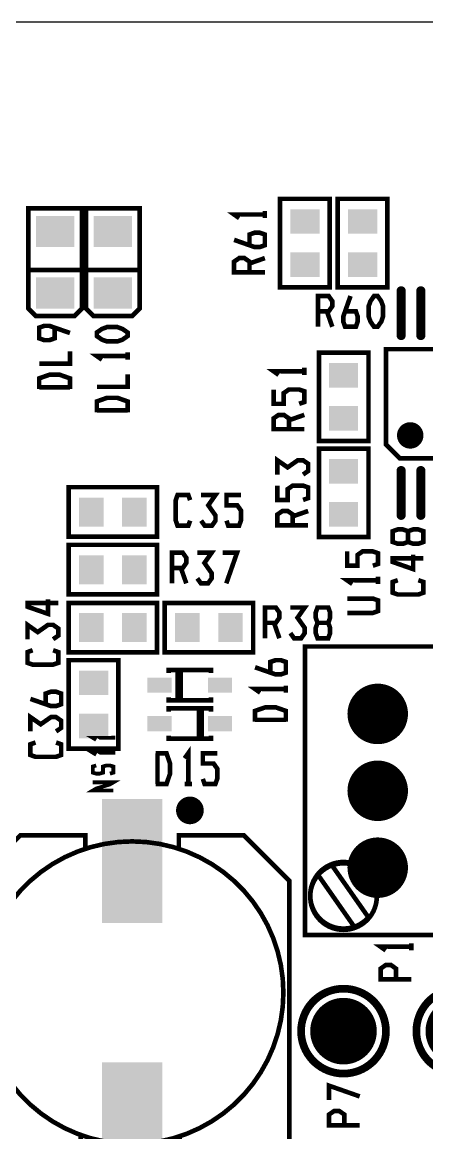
# Model space of a CAD drawing. Extents: x -122 to 131, y -4 to 64.
# Drawn here: x -100.43 to -87.06, y 27.15 to 63.84 of the extents above; entities that cross this region are included whole.
import ezdxf

# ---------------------------------------------------------------- set-up
doc = ezdxf.new("R2010")
doc.units = 0
doc.header["$MEASUREMENT"] = 0
doc.layers.get('0').update_dxf_attribs({"linetype": 'CONTINUOUS'})
for name, color, linetype in [('22-302-0_DRD', 7, 'CONTINUOUS'), ('22-302-0_SMT', 8, 'CONTINUOUS'), ('22-302-0_SST', 1, 'CONTINUOUS')]:
    doc.layers.add(name, color=color, linetype=linetype)

# ---------------------------------------------------------------- blocks, each defined once
blk = doc.blocks.new('RECTANGLE_2')
blk.add_solid([(0.4826, 0.4064), (0.4826, -0.4064), (-0.4826, 0.4064), (-0.4826, -0.4064)])
blk = doc.blocks.new('RECTANGLE_4')
blk.add_solid([(0.4064, 0.4826), (0.4064, -0.4826), (-0.4064, 0.4826), (-0.4064, -0.4826)])
blk = doc.blocks.new('RECTANGLE_5')
blk.add_solid([(0.99949, 2.04978), (0.99949, -2.04978), (-0.99949, 2.04978), (-0.99949, -2.04978)])
blk = doc.blocks.new('RECTANGLE_9')
blk.add_solid([(0.40005, 0.25019), (0.40005, -0.25019), (-0.40005, 0.25019), (-0.40005, -0.25019)])
blk = doc.blocks.new('RECTANGLE_10')
blk.add_solid([(0.63627, 0.51308), (0.63627, -0.51308), (-0.63627, 0.51308), (-0.63627, -0.51308)])
blk = doc.blocks.new('ROUND_17')
at = {"const_width": 1.09982}
blk.add_lwpolyline([(-0.54991, 0, 1), (0.54991, 0, 1)], format="xyb", close=True, dxfattribs=at)
blk = doc.blocks.new('ROUND_21')
at = {"const_width": 0.99949}
blk.add_lwpolyline([(-0.499744, 0, 1), (0.499744, 0, 1)], format="xyb", close=True, dxfattribs=at)
blk = doc.blocks.new('OBLONG_40')
at = {"const_width": 0.29972}
blk.add_lwpolyline([(0, 0.74041), (0, -0.74041)], dxfattribs=at)
at = {"const_width": 0.14986}
for points in [[(-0.07493, 0.74041, 1), (0.07493, 0.74041, 1)], [(-0.07493, -0.74041, 1), (0.07493, -0.74041, 1)]]:
    blk.add_lwpolyline(points, format="xyb", close=True, dxfattribs=at)

msp = doc.modelspace()

# ---------------------------------------------------------------- linework, layer by layer
at = {"layer": '22-302-0_DRD'}
msp.add_line((-2.909, 63.838), (-120.201, 63.838), dxfattribs=at)
at = {"layer": '22-302-0_SST'}
for points, const_width in [([(-91.905, 58.004), (-91.905, 55.083), (-90.267, 55.083), (-90.267, 58.004), (-91.905, 58.004)], 0.152), ([(-90, 58.004), (-90, 55.083), (-88.362, 55.083), (-88.362, 58.004), (-90, 58.004)], 0.152), ([(-98.7, 54.13), (-99.97, 54.13), (-100.224, 54.384), (-100.224, 57.686), (-98.446, 57.686), (-98.446, 54.384), (-98.7, 54.13)], 0.152), ([(-96.795, 54.13), (-98.065, 54.13), (-98.319, 54.384), (-98.319, 57.686), (-96.541, 57.686), (-96.541, 54.384), (-96.795, 54.13)], 0.152), ([(-92.408, 57.605), (-92.408, 57.366)], 0.152), ([(-92.408, 57.486), (-93.424, 57.486), (-93.254, 57.366)], 0.152), ([(-92.916, 56.47), (-92.916, 56.825), (-92.746, 56.884), (-92.576, 56.884), (-92.408, 56.825), (-92.408, 56.47), (-92.576, 56.411), (-92.746, 56.411), (-93.424, 56.648)], 0.152), ([(-92.916, 55.573), (-92.916, 55.929), (-93.084, 56.046), (-93.254, 56.046), (-93.424, 55.929), (-93.424, 55.573), (-92.408, 55.573)], 0.152), ([(-92.916, 55.868), (-92.408, 56.046)], 0.152), ([(-98.446, 55.654), (-100.224, 55.654)], 0.152), ([(-96.541, 55.654), (-98.319, 55.654)], 0.152), ([(-90.655, 54.285), (-90.3, 54.285), (-90.18, 54.456), (-90.18, 54.623), (-90.3, 54.793), (-90.655, 54.793), (-90.655, 53.777)], 0.152), ([(-89.756, 54.285), (-89.401, 54.285), (-89.342, 54.115), (-89.342, 53.948), (-89.401, 53.777), (-89.756, 53.777), (-89.817, 53.948), (-89.817, 54.115), (-89.578, 54.793)], 0.152), ([(-88.801, 53.777), (-88.918, 53.948), (-88.979, 54.115), (-88.979, 54.456), (-88.918, 54.623), (-88.801, 54.793), (-88.682, 54.793), (-88.562, 54.623), (-88.504, 54.456), (-88.504, 54.115), (-88.562, 53.948), (-88.682, 53.777), (-88.801, 53.777)], 0.152), ([(-90.358, 54.285), (-90.18, 53.777)], 0.152), ([(-99.357, 53.749), (-99.357, 53.394), (-99.528, 53.335), (-99.695, 53.335), (-99.865, 53.394), (-99.865, 53.749), (-99.695, 53.808), (-99.528, 53.808), (-98.849, 53.572)], 0.152), ([(-96.944, 53.47), (-97.115, 53.351), (-97.282, 53.292), (-97.623, 53.292), (-97.79, 53.351), (-97.96, 53.47), (-97.96, 53.589), (-97.79, 53.706), (-97.623, 53.767), (-97.282, 53.767), (-97.115, 53.706), (-96.944, 53.589), (-96.944, 53.47)], 0.152), ([(-98.849, 52.97), (-98.849, 52.556), (-99.865, 52.556)], 0.152), ([(-96.944, 52.81), (-97.96, 52.81), (-97.79, 52.69)], 0.152), ([(-96.944, 52.929), (-96.944, 52.69)], 0.152), ([(-88.984, 50.003), (-88.984, 52.924), (-90.622, 52.924), (-90.622, 50.003), (-88.984, 50.003)], 0.152), ([(-88.405, 49.889), (-88.405, 53.038), (-83.46, 53.038), (-83.46, 49.431), (-87.948, 49.431), (-88.405, 49.889)], 0.152), ([(-91.105, 52.426), (-91.105, 52.187)], 0.152), ([(-98.849, 51.717), (-98.849, 52.073), (-99.187, 52.192), (-99.528, 52.192), (-99.865, 52.073), (-99.865, 51.717)], 0.152), ([(-96.944, 52.208), (-96.944, 51.794), (-97.96, 51.794)], 0.152), ([(-91.105, 52.307), (-92.121, 52.307), (-91.953, 52.187)], 0.152), ([(-98.849, 51.776), (-99.865, 51.776)], 0.152), ([(-91.275, 51.232), (-91.105, 51.291), (-91.105, 51.646), (-91.275, 51.705), (-91.613, 51.705), (-91.783, 51.588), (-91.783, 51.232), (-92.121, 51.232), (-92.121, 51.705)], 0.152), ([(-96.944, 50.955), (-96.944, 51.311), (-97.282, 51.43), (-97.623, 51.43), (-97.96, 51.311), (-97.96, 50.955)], 0.152), ([(-96.944, 51.014), (-97.96, 51.014)], 0.152), ([(-91.613, 50.394), (-91.613, 50.75), (-91.783, 50.867), (-91.953, 50.867), (-92.121, 50.75), (-92.121, 50.394), (-91.105, 50.394)], 0.152), ([(-91.613, 50.689), (-91.105, 50.867)], 0.152), ([(-87.244, 50.204), (-87.966, 50.204)], 0.152), ([(-87.277, 50.341), (-87.933, 50.341)], 0.152), ([(-87.864, 50.44), (-87.864, 49.937)], 0.152), ([(-87.389, 50.478), (-87.818, 50.478)], 0.152), ([(-87.727, 50.526), (-87.727, 49.848)], 0.152), ([(-87.59, 50.549), (-87.59, 49.828)], 0.152), ([(-87.452, 50.516), (-87.452, 49.861)], 0.152), ([(-87.315, 50.402), (-87.315, 49.972)], 0.152), ([(-87.265, 50.066), (-87.943, 50.066)], 0.152), ([(-87.353, 49.929), (-87.856, 49.929)], 0.152), ([(-88.984, 46.828), (-88.984, 49.749), (-90.622, 49.749), (-90.622, 46.828), (-88.984, 46.828)], 0.152), ([(-91.148, 48.896), (-90.978, 49.012), (-90.978, 49.251), (-91.148, 49.368), (-91.318, 49.368), (-91.656, 49.132), (-91.994, 49.368), (-91.994, 48.896)], 0.152), ([(-95.969, 48.479), (-98.89, 48.479), (-98.89, 46.841), (-95.969, 46.841), (-95.969, 48.479)], 0.152), ([(-91.148, 48.057), (-90.978, 48.116), (-90.978, 48.471), (-91.148, 48.53), (-91.486, 48.53), (-91.656, 48.413), (-91.656, 48.057), (-91.994, 48.057), (-91.994, 48.53)], 0.152), ([(-94.877, 47.372), (-94.938, 47.204), (-95.293, 47.204), (-95.352, 47.372), (-95.352, 48.05), (-95.293, 48.22), (-94.938, 48.22), (-94.877, 48.05)], 0.152), ([(-94.514, 47.372), (-94.394, 47.204), (-94.158, 47.204), (-94.039, 47.372), (-94.039, 47.542), (-94.277, 47.88), (-94.039, 48.22), (-94.514, 48.22)], 0.152), ([(-93.675, 47.372), (-93.617, 47.204), (-93.261, 47.204), (-93.2, 47.372), (-93.2, 47.712), (-93.32, 47.88), (-93.675, 47.88), (-93.675, 48.22), (-93.2, 48.22)], 0.152), ([(-91.486, 47.219), (-91.486, 47.575), (-91.656, 47.692), (-91.826, 47.692), (-91.994, 47.575), (-91.994, 47.219), (-90.978, 47.219)], 0.152), ([(-91.486, 47.514), (-90.978, 47.692)], 0.152), ([(-87.676, 47.024), (-87.846, 47.082), (-88.016, 47.082), (-88.184, 47.024), (-88.184, 46.668), (-88.016, 46.61), (-87.846, 46.61), (-87.676, 46.668), (-87.676, 47.024), (-87.508, 47.082), (-87.338, 47.082), (-87.168, 47.024), (-87.168, 46.668), (-87.338, 46.61), (-87.508, 46.61), (-87.676, 46.668)], 0.152), ([(-95.969, 46.574), (-98.89, 46.574), (-98.89, 44.936), (-95.969, 44.936), (-95.969, 46.574)], 0.152), ([(-95.479, 45.807), (-95.123, 45.807), (-95.004, 45.975), (-95.004, 46.145), (-95.123, 46.315), (-95.479, 46.315), (-95.479, 45.299)], 0.152), ([(-94.641, 45.467), (-94.521, 45.299), (-94.285, 45.299), (-94.166, 45.467), (-94.166, 45.637), (-94.404, 45.975), (-94.166, 46.315), (-94.641, 46.315)], 0.152), ([(-93.683, 45.299), (-93.327, 46.315), (-93.802, 46.315)], 0.152), ([(-88.839, 45.883), (-88.672, 45.941), (-88.672, 46.297), (-88.839, 46.356), (-89.18, 46.356), (-89.347, 46.239), (-89.347, 45.883), (-89.688, 45.883), (-89.688, 46.356)], 0.152), ([(-87.508, 46.244), (-87.508, 45.771), (-88.184, 46.008), (-88.184, 46.127), (-87.168, 46.127)], 0.152), ([(-95.182, 45.807), (-95.004, 45.299)], 0.152), ([(-88.672, 45.517), (-88.672, 45.281)], 0.152), ([(-88.672, 45.4), (-89.688, 45.4), (-89.517, 45.281)], 0.152), ([(-87.338, 45.406), (-87.168, 45.347), (-87.168, 44.992), (-87.338, 44.933), (-88.016, 44.933), (-88.184, 44.992), (-88.184, 45.347), (-88.016, 45.406)], 0.152), ([(-99.573, 44.768), (-99.573, 44.293), (-100.252, 44.529), (-100.252, 44.649), (-99.236, 44.649)], 0.152), ([(-89.688, 44.798), (-88.839, 44.798), (-88.672, 44.74), (-88.672, 44.384), (-88.839, 44.324), (-89.688, 44.324)], 0.152), ([(-98.89, 43.018), (-95.969, 43.018), (-95.969, 44.656), (-98.89, 44.656), (-98.89, 43.018)], 0.152), ([(-95.715, 43.018), (-92.794, 43.018), (-92.794, 44.656), (-95.715, 44.656), (-95.715, 43.018)], 0.152), ([(-92.403, 43.996), (-92.047, 43.996), (-91.928, 44.166), (-91.928, 44.336), (-92.047, 44.504), (-92.403, 44.504), (-92.403, 43.488)], 0.152), ([(-91.565, 43.658), (-91.445, 43.488), (-91.209, 43.488), (-91.09, 43.658), (-91.09, 43.828), (-91.329, 44.166), (-91.09, 44.504), (-91.565, 44.504)], 0.152), ([(-90.313, 43.996), (-90.252, 44.166), (-90.252, 44.336), (-90.313, 44.504), (-90.668, 44.504), (-90.727, 44.336), (-90.727, 44.166), (-90.668, 43.996), (-90.313, 43.996), (-90.252, 43.828), (-90.252, 43.658), (-90.313, 43.488), (-90.668, 43.488), (-90.727, 43.658), (-90.727, 43.828), (-90.668, 43.996)], 0.152), ([(-99.406, 43.455), (-99.236, 43.574), (-99.236, 43.81), (-99.406, 43.93), (-99.573, 43.93), (-99.914, 43.691), (-100.252, 43.93), (-100.252, 43.455)], 0.152), ([(-92.106, 43.996), (-91.928, 43.488)], 0.152), ([(-99.406, 43.092), (-99.236, 43.031), (-99.236, 42.675), (-99.406, 42.617), (-100.081, 42.617), (-100.252, 42.675), (-100.252, 43.031), (-100.081, 43.092)], 0.152), ([(-86.68, 34.684), (-86.279, 34.684), (-86.279, 33.683), (-91.08, 33.683), (-91.08, 43.214), (-86.279, 43.214), (-86.279, 42.213), (-86.68, 42.213), (-86.68, 34.684)], 0.152), ([(-98.89, 42.764), (-98.89, 39.843), (-97.252, 39.843), (-97.252, 42.764), (-98.89, 42.764)], 0.152), ([(-92.223, 42.35), (-92.223, 42.706), (-92.052, 42.764), (-91.882, 42.764), (-91.715, 42.706), (-91.715, 42.35), (-91.882, 42.292), (-92.052, 42.292), (-92.731, 42.528)], 0.152), ([(-94.191, 42.337), (-94.191, 42.439), (-95.588, 42.439), (-95.588, 42.337)], 0.152), ([(-95.288, 42.439), (-95.189, 42.439), (-95.189, 41.438), (-95.288, 41.438), (-95.288, 42.439)], 0.152), ([(-91.715, 41.809), (-92.731, 41.809), (-92.56, 41.69)], 0.152), ([(-91.715, 41.926), (-91.715, 41.69)], 0.152), ([(-99.647, 41.306), (-99.647, 41.662), (-99.477, 41.72), (-99.307, 41.72), (-99.139, 41.662), (-99.139, 41.306), (-99.307, 41.248), (-99.477, 41.248), (-100.155, 41.484)], 0.152), ([(-95.588, 41.54), (-95.588, 41.438), (-94.191, 41.438), (-94.191, 41.54)], 0.152), ([(-94.191, 41.067), (-94.191, 41.169), (-95.588, 41.169), (-95.588, 41.067)], 0.152), ([(-94.491, 40.168), (-94.59, 40.168), (-94.59, 41.169), (-94.491, 41.169), (-94.491, 40.168)], 0.152), ([(-91.715, 40.732), (-91.715, 41.088), (-92.052, 41.207), (-92.39, 41.207), (-92.731, 41.088), (-92.731, 40.732)], 0.152), ([(-99.307, 40.409), (-99.139, 40.526), (-99.139, 40.765), (-99.307, 40.882), (-99.477, 40.882), (-99.815, 40.646), (-100.155, 40.882), (-100.155, 40.409)], 0.152), ([(-91.715, 40.793), (-92.731, 40.793)], 0.152), ([(-99.307, 40.044), (-99.139, 39.985), (-99.139, 39.63), (-99.307, 39.571), (-99.985, 39.571), (-100.155, 39.63), (-100.155, 39.985), (-99.985, 40.044)], 0.152), ([(-97.417, 40.199), (-98.093, 40.199), (-97.981, 40.133)], 0.127), ([(-97.417, 40.267), (-97.417, 40.133)], 0.127), ([(-95.588, 40.27), (-95.588, 40.168), (-94.191, 40.168), (-94.191, 40.27)], 0.152), ([(-97.417, 39.708), (-98.093, 39.708), (-97.981, 39.64)], 0.127), ([(-97.417, 39.777), (-97.417, 39.64)], 0.127), ([(-96.015, 38.672), (-95.659, 38.672), (-95.542, 39.012), (-95.542, 39.35), (-95.659, 39.688), (-96.015, 39.688)], 0.152), ([(-95.956, 38.672), (-95.956, 39.688)], 0.152), ([(-94.94, 38.672), (-94.94, 39.688), (-95.06, 39.52)], 0.152), ([(-94.458, 38.842), (-94.399, 38.672), (-94.044, 38.672), (-93.983, 38.842), (-93.983, 39.18), (-94.102, 39.35), (-94.458, 39.35), (-94.458, 39.688), (-93.983, 39.688)], 0.152), ([(-97.981, 39.284), (-98.093, 39.251), (-98.093, 39.048), (-97.981, 39.015), (-97.869, 39.015), (-97.755, 39.048), (-97.755, 39.251), (-97.643, 39.284), (-97.529, 39.284), (-97.417, 39.251), (-97.417, 39.048), (-97.529, 39.015)], 0.127), ([(-98.093, 38.725), (-97.417, 38.725), (-97.529, 38.659), (-97.981, 38.522), (-98.093, 38.456), (-97.417, 38.456)], 0.127), ([(-94.821, 38.672), (-95.06, 38.672)], 0.152), ([(-95.027, 38.154), (-95.027, 37.448)], 0.152), ([(-94.89, 38.182), (-94.89, 37.42)], 0.152), ([(-94.752, 38.159), (-94.752, 37.443)], 0.152), ([(-94.504, 37.796), (-95.266, 37.796)], 0.152), ([(-94.526, 37.933), (-95.243, 37.933)], 0.152), ([(-95.164, 38.06), (-95.164, 37.542)], 0.152), ([(-94.615, 38.07), (-95.154, 38.07)], 0.152), ([(-94.615, 38.07), (-94.615, 37.532)], 0.152), ([(-94.531, 37.659), (-95.238, 37.659)], 0.152), ([(-94.625, 37.521), (-95.144, 37.521)], 0.152), ([(-98.491, 27.054), (-98.491, 26.584), (-101.989, 26.584), (-101.989, 35.474), (-100.49, 36.973), (-98.339, 36.973), (-98.339, 36.574)], 0.152), ([(-95.22, 27.013), (-95.22, 26.584), (-91.6, 26.584), (-91.6, 35.474), (-93.099, 36.973), (-95.25, 36.973), (-95.25, 36.533)], 0.152), ([(-88.969, 34.242), (-90.191, 35.985)], 0.152), ([(-90.648, 35.665), (-89.429, 33.922)], 0.152), ([(-87.567, 33.412), (-87.567, 33.175)], 0.152), ([(-87.567, 33.295), (-88.583, 33.295), (-88.413, 33.175)], 0.152), ([(-88.075, 32.218), (-88.075, 32.573), (-88.242, 32.693), (-88.413, 32.693), (-88.583, 32.573), (-88.583, 32.218), (-87.567, 32.218)], 0.152), ([(-89.274, 28.352), (-90.29, 28.708), (-90.29, 28.235)], 0.152), ([(-89.782, 27.397), (-89.782, 27.753), (-89.949, 27.869), (-90.119, 27.869), (-90.29, 27.753), (-90.29, 27.397), (-89.274, 27.397)], 0.152)]:
    msp.add_lwpolyline(points, dxfattribs=dict(at, const_width=const_width))
for points, const_width in [([(-87.605, 50.549, 0.414214), (-87.966, 50.188)], 0.152), ([(-87.966, 50.188, 0.414214), (-87.605, 49.828)], 0.152), ([(-87.244, 50.188, 0.414214), (-87.605, 50.549)], 0.152), ([(-87.605, 49.828, 0.414214), (-87.244, 50.188)], 0.152), ([(-94.885, 38.182, 0.414214), (-95.266, 37.801)], 0.152), ([(-94.504, 37.801, 0.414214), (-94.885, 38.182)], 0.152), ([(-95.266, 37.801, 0.414214), (-94.885, 37.42)], 0.152), ([(-94.885, 37.42, 0.414214), (-94.504, 37.801)], 0.152), ([(-96.795, 36.777, 0.414214), (-101.793, 31.778)], 0.152), ([(-91.796, 31.778, 0.414214), (-96.795, 36.777)], 0.152), ([(-89.81, 36.053, 0.414214), (-90.909, 34.953)], 0.152), ([(-90.191, 36.028, 0.129029), (-90.648, 35.708)], 0.152), ([(-89.81, 36.096, 0.088707), (-90.191, 36.028)], 0.152), ([(-88.71, 34.997, 0.414214), (-89.81, 36.096)], 0.152), ([(-89.429, 35.985, 0.088707), (-89.81, 36.053)], 0.152), ([(-88.969, 35.665, 0.129408), (-89.428, 35.986)], 0.152), ([(-90.648, 35.708, 0.17774), (-90.909, 34.997)], 0.152), ([(-88.71, 34.997, 0.177355), (-88.97, 35.707)], 0.152), ([(-90.909, 34.997, 0.414214), (-89.81, 33.897)], 0.152), ([(-90.909, 34.953, 0.177741), (-90.648, 34.242)], 0.152), ([(-89.81, 33.854, 0.414214), (-88.71, 34.953)], 0.152), ([(-88.969, 34.242, 0.177356), (-88.708, 34.953)], 0.152), ([(-90.648, 34.242, 0.129029), (-90.191, 33.922)], 0.152), ([(-89.429, 33.965, 0.129408), (-88.97, 34.287)], 0.152), ([(-90.191, 33.922, 0.088707), (-89.81, 33.854)], 0.152), ([(-89.81, 33.897, 0.088707), (-89.428, 33.965)], 0.152), ([(-89.81, 31.911, 0.414214), (-91.212, 30.508)], 0.254), ([(-88.408, 30.508, 0.414214), (-89.81, 31.911)], 0.254), ([(-86, 31.911, 0.414214), (-87.402, 30.508)], 0.254), ([(-101.793, 31.778, 0.414214), (-96.795, 26.78)], 0.152), ([(-96.795, 26.78, 0.414214), (-91.796, 31.778)], 0.152), ([(-91.212, 30.508, 0.414214), (-89.81, 29.106)], 0.254), ([(-89.81, 29.106, 0.414214), (-88.408, 30.508)], 0.254), ([(-87.402, 30.508, 0.414214), (-86, 29.106)], 0.254)]:
    msp.add_lwpolyline(points, format="xyb", dxfattribs=dict(at, const_width=const_width))

# ---------------------------------------------------------------- block references
at = {"layer": '22-302-0_SMT'}
for name, p in [('RECTANGLE_2', (-91.08, 57.255)), ('RECTANGLE_2', (-89.175, 57.255)), ('RECTANGLE_10', (-99.335, 56.924)), ('RECTANGLE_10', (-97.43, 56.924)), ('RECTANGLE_2', (-91.08, 55.832)), ('RECTANGLE_2', (-89.175, 55.832)), ('RECTANGLE_10', (-99.335, 54.892)), ('RECTANGLE_10', (-97.43, 54.892)), ('OBLONG_40', (-87.905, 54.227)), ('OBLONG_40', (-87.254, 54.227)), ('RECTANGLE_2', (-89.81, 52.175)), ('RECTANGLE_2', (-89.81, 50.752)), ('RECTANGLE_2', (-89.81, 49)), ('OBLONG_40', (-87.905, 48.288)), ('OBLONG_40', (-87.254, 48.288)), ('RECTANGLE_4', (-98.141, 47.653)), ('RECTANGLE_4', (-96.718, 47.653)), ('RECTANGLE_2', (-89.81, 47.577)), ('RECTANGLE_4', (-98.141, 45.748)), ('RECTANGLE_4', (-96.718, 45.748)), ('RECTANGLE_4', (-98.141, 43.843)), ('RECTANGLE_4', (-96.718, 43.843)), ('RECTANGLE_4', (-94.966, 43.843)), ('RECTANGLE_4', (-93.543, 43.843)), ('RECTANGLE_2', (-98.065, 42.015)), ('RECTANGLE_9', (-95.89, 41.938)), ('RECTANGLE_9', (-93.889, 41.938)), ('ROUND_21', (-88.679, 40.988)), ('RECTANGLE_2', (-98.065, 40.592)), ('RECTANGLE_9', (-95.89, 40.668)), ('RECTANGLE_9', (-93.889, 40.668)), ('ROUND_21', (-88.679, 38.448)), ('RECTANGLE_5', (-96.795, 36.129)), ('ROUND_21', (-88.679, 35.908)), ('ROUND_17', (-89.81, 30.508)), ('ROUND_17', (-86, 30.508)), ('RECTANGLE_5', (-96.795, 27.427))]:
    msp.add_blockref(name, p, dxfattribs=at)

doc.saveas('drawing.dxf')
